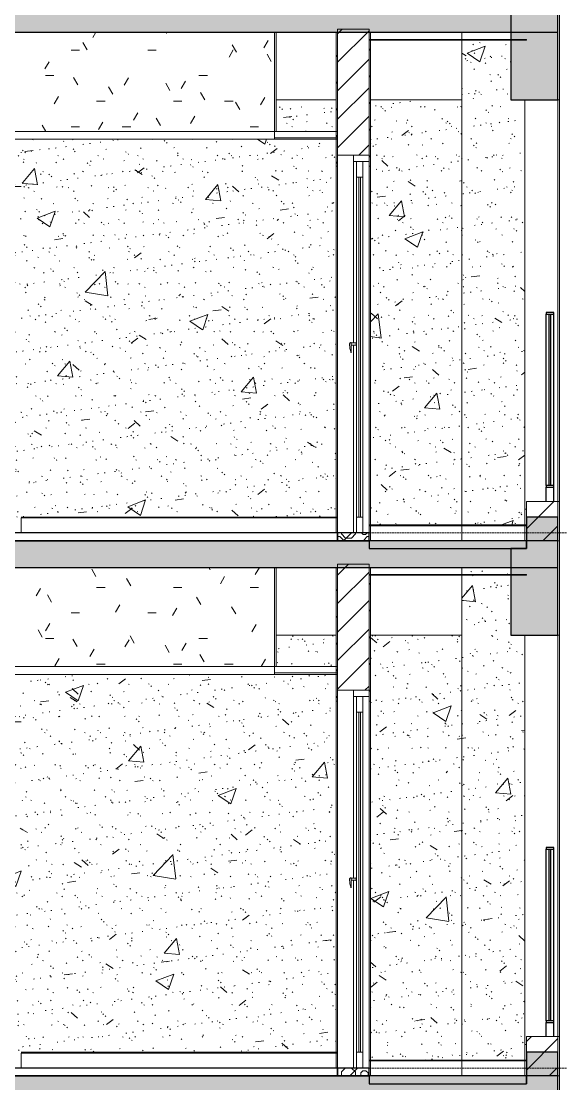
# Model space of a CAD drawing. Header units: millimetres. Extents: x 25061 to 259291, y -8723 to 35400.
# Drawn here: x 123842 to 127271, y 19100 to 25850 of the extents above; entities that cross this region are included whole.
import ezdxf

# ---------------------------------------------------------------- set-up
doc = ezdxf.new("R2010")
doc.units = ezdxf.units.MM
doc.linetypes.add('Centre', pattern=[31.75, 6.35, -4.7625, 15.875, -4.7625])
doc.linetypes.add('Grid Line', pattern=[22.225, 12.7, -3.175, 3.175, -3.175])
for name, color, linetype, lineweight in [('0-1', 7, 'Continuous', 5), ('A-CLNG', 13, 'Continuous', 9), ('A-CLNG-1', 250, 'Continuous', 18), ('A-CLNG-2', 7, 'Continuous', 9), ('A-CLNG-PATT-1', 7, 'Continuous', 9), ('A-CLNG-PATT-2', 9, 'Continuous', 9), ('A-DOOR', 31, 'Continuous', 9), ('A-DOOR-1', 7, 'Continuous', 9), ('A-DOOR-FRAM', 31, 'Continuous', 9), ('A-DOOR-GLAZ', 31, 'Continuous', 9), ('A-FLOR-1', 10, 'Continuous', 25), ('A-FLOR-HRAL-1', 253, 'Continuous', 9), ('A-FLOR-LEVL-2', 51, 'Centre', 9), ('A-FLOR-PATT-1', 7, 'Continuous', 9), ('A-FLOR-PATT-2', 9, 'Continuous', 9), ('A-WALL', 113, 'Continuous', 9), ('A-WALL-1', 113, 'Continuous', 18), ('A-WALL-PATT-1', 7, 'Continuous', 9), ('A-WALL-PATT-2', 9, 'Continuous', 9), ('A-WALL-PATT-4', 111, 'Continuous', 9), ('I-WALL-1', 250, 'Continuous', 18), ('I-WALL-2', 7, 'Continuous', 9), ('S-BEAM-1', 12, 'Continuous', 5), ('S-BEAM-2', 10, 'Continuous', 25), ('S-BEAM-3', 7, 'Continuous', 9), ('S-COLS-1', 7, 'Continuous', 9), ('S-GRID-1', 1, 'Grid Line', 9)]:
    doc.layers.add(name, color=color, linetype=linetype, lineweight=lineweight)
pattern_1 = [(50, (81080.3, 14125), (1165.978, -102.01), [121.92, -1341.12]), (355, (81080.3, 14125), (-225.554, 1222.763), [97.536, -1072.896]), (100.451, (81177.5, 14116.5), (940.433, 1120.746), [103.616, -1139.776]), (46.184, (81080.3, 14450.1), (1734.906, -269.074), [182.88, -2011.68]), (96.636, (81224.9, 14427.7), (1519.377, 1583.536), [155.424, -1709.665]), (351.184, (81080.3, 14450.1), (1519.39, 1583.52), [146.304, -1609.344]), (21, (81242.9, 14368.8), (970.332, -654.498), [121.92, -1341.12]), (326, (81242.9, 14368.8), (395.533, 1178.804), [97.536, -1072.896]), (71.451, (81323.7, 14314.3), (1365.87, 524.296), [103.616, -1139.776]), (37.5, (81080.3, 14125), (19.767, 541.1527), [53.645, -1006.246, 53.645, -1035.507, -1076.96]), (37.5, (81080.3, 14125), (19.767, 541.1527), [-2149.043, 53.645, -1023.315]), (7.5, (81080.3, 14125), (427.646, 641.156), [53.645, -567.334, 53.645, -981.862, -410.464]), (7.5, (81080.3, 14125), (427.646, 641.156), [-1656.486, 53.645, -356.819]), (327.5, (80717.8, 14125), (867.782, -36.665), [53.645, -352.755, 53.645, -1214.323, -1682.496]), (327.5, (80717.8, 14125), (867.782, -36.665), [-1674.368, 53.645, -1628.851]), (317.5, (80555.2, 14125), (948.028, 162.731), [53.645, -474.675, 53.645, -788.416, -1194.816]), (317.5, (80555.2, 14125), (948.028, 162.731), [-1370.38, 53.645, -1141.17])]
pattern_2 = [(37.5, (81080.3, 14125), (-5.1206, 156.61216), [5.364, -118.181, 5.364, -132.812, -132.08]), (37.5, (81080.3, 14125), (-5.1206, 156.61216), [-261.722, 5.364, -126.716]), (7.5, (81080.3, 14125), (143.847, 229.3842), [5.364, -61.285, 5.364, -105.989, -42.672]), (7.5, (81080.3, 14125), (143.847, 229.3842), [-178.003, 5.364, -37.308]), (327.5, (80980.33, 14125), (253.11758, 0.46008), [5.364, -35.276, 5.364, -140.94, -191.008]), (327.5, (80980.33, 14125), (253.11758, 0.46008), [-186.944, 5.364, -185.644]), (317.5, (80980.33, 14125), (244.3381, 71.3376), [5.364, -14.956, 5.364, -90.546, -109.728]), (317.5, (80980.33, 14125), (244.3381, 71.3376), [-116.23, 5.364, -104.364])]
pattern_3 = [(45, (81080.3, 14125), (-84.8528, 84.8528), [])]
pattern_4 = [(180, (81252.7, 14216.3), (-2e-14, -203.2), [19.239, -183.961]), (135, (81266.3, 14202.7), (-203.19986, 1e-14), [19.239, -268.129]), (90, (81266.3, 14183.47), (-203.2, 1e-14), [19.239, -183.961]), (45, (81252.7, 14169.86), (0, 203.19986), [19.239, -268.129]), (0, (81233.46, 14169.86), (0, 203.2), [19.239, -183.961]), (315, (81219.86, 14183.47), (203.19986, 0), [19.239, -268.129]), (270, (81219.86, 14202.7), (203.2, 1e-14), [19.239, -183.961]), (225, (81233.46, 14216.31), (1e-14, -203.19986), [19.239, -268.129]), (180, (81207.18, 14184.3), (-2e-14, -203.2), [22.055, -181.145]), (135, (81222.78, 14168.71), (-203.19986, 1e-14), [22.055, -265.314]), (90, (81222.78, 14146.66), (-203.2, 1e-14), [22.055, -181.145]), (45, (81207.18, 14131.06), (0, 203.19986), [22.055, -265.314]), (0, (81185.13, 14131.06), (0, 203.2), [22.055, -181.145]), (315, (81169.54, 14146.66), (203.19986, 0), [22.055, -265.314]), (270, (81169.54, 14168.71), (203.2, 1e-14), [22.055, -181.145]), (225, (81185.13, 14184.3), (1e-14, -203.19986), [22.055, -265.314]), (180, (81114.68, 14169.67), (-2e-14, -203.2), [14.547, -188.653]), (135, (81124.96, 14159.39), (-203.19986, 1e-14), [14.547, -272.821]), (90, (81124.96, 14144.84), (-203.2, 1e-14), [14.547, -188.653]), (45, (81114.68, 14134.56), (0, 203.19986), [14.547, -272.821]), (0, (81100.13, 14134.56), (0, 203.2), [14.547, -188.653]), (315, (81089.85, 14144.84), (203.19986, 0), [14.547, -272.821]), (270, (81089.85, 14159.39), (203.2, 1e-14), [14.547, -188.653]), (225, (81100.13, 14169.67), (1e-14, -203.19986), [14.547, -272.821]), (90, (81183.32, 14194.78), (-203.2, 1e-14), [29.097, -174.103]), (45, (81162.74, 14174.2), (0, 203.19986), [29.097, -258.271]), (0, (81133.65, 14174.2), (0, 203.2), [29.097, -174.103]), (315, (81113.07, 14194.78), (203.19986, 0), [29.097, -258.271]), (270, (81113.07, 14223.87), (203.2, 1e-14), [29.097, -174.103]), (225, (81133.65, 14244.45), (1e-14, -203.19986), [29.097, -258.271]), (180, (81162.74, 14244.45), (-2e-14, -203.2), [29.097, -174.103]), (135, (81183.32, 14223.87), (-203.19986, 1e-14), [29.097, -258.271]), (90, (81262.35, 14261.4), (-203.2, 1e-14), [37.075, -166.125]), (45, (81236.13, 14235.19), (0, 203.19986), [37.075, -250.293]), (0, (81199.05, 14235.19), (0, 203.2), [37.075, -166.125]), (315, (81172.84, 14261.4), (203.19986, 0), [37.075, -250.293]), (270, (81172.84, 14298.48), (203.2, 1e-14), [37.075, -166.125]), (225, (81199.05, 14324.7), (1e-14, -203.19986), [37.075, -250.293]), (180, (81236.13, 14324.7), (-2e-14, -203.2), [37.075, -166.125]), (135, (81262.35, 14298.48), (-203.19986, 1e-14), [37.075, -250.293]), (90, (81138.85, 14272.68), (-203.2, 1e-14), [19.242, -183.958]), (45, (81125.24, 14259.07), (0, 203.19986), [19.242, -268.127]), (0, (81106, 14259.07), (0, 203.2), [19.242, -183.958]), (315, (81092.4, 14272.68), (203.19986, 0), [19.242, -268.127]), (270, (81092.4, 14291.92), (203.2, 1e-14), [19.242, -183.958]), (225, (81106, 14305.53), (1e-14, -203.19986), [19.242, -268.127]), (180, (81125.24, 14305.53), (-2e-14, -203.2), [19.242, -183.958]), (135, (81138.85, 14291.92), (-203.19986, 1e-14), [19.242, -268.127])]
pattern_5 = [(0, (81080.3, 14125), (650.24, 162.56), [53.645, -434.035, 53.645, -434.035, -2600.96]), (0, (81080.3, 14125), (650.24, 162.56), [-975.36, 53.645, -921.715, 53.645, -434.035, -1137.92]), (0, (81080.3, 14125), (650.24, 162.56), [-2438.4, 53.645, -271.475, 53.645, -759.155]), (120, (81324.14, 14206.28), (-465.9011, 481.84436), [53.645, -434.035, 53.645, -3034.995]), (120, (81324.14, 14206.28), (-465.9011, 481.84436), [-541.325, -434.035, 53.645, -921.715, -1625.6]), (120, (81324.14, 14206.28), (-465.9011, 481.84436), [-1950.72, 53.645, -434.035, 53.645, -1084.275]), (120, (81324.14, 14206.28), (-465.9011, 481.84436), [-2492.045, -271.475, 53.645, -759.155]), (240, (81405.42, 14531.4), (-184.3389, -644.40436), [53.645, -434.035, 53.645, -3034.995]), (240, (81405.42, 14531.4), (-184.3389, -644.40436), [-541.325, -434.035, 53.645, -921.715, -1625.6]), (240, (81405.42, 14531.4), (-184.3389, -644.40436), [-1950.72, 53.645, -434.035, 53.645, -1084.275]), (240, (81405.42, 14531.4), (-184.3389, -644.40436), [-2492.045, -271.475, 53.645, -759.155])]
pattern_6 = [(0, (81080.3, 14125), (1300.48, 325.12), [53.645, -921.715, 53.645, -6123.635]), (0, (81080.3, 14125), (1300.48, 325.12), [-1029.005, -921.715, 53.645, -1897.075, -3251.2]), (0, (81080.3, 14125), (1300.48, 325.12), [-3901.44, 53.645, -921.715, 53.645, -2222.195]), (0, (81080.3, 14125), (1300.48, 325.12), [-4930.445, -596.595, 53.645, -1571.955]), (120, (81567.98, 14287.56), (-931.8022, 963.6887), [53.645, -921.715, -6177.28]), (120, (81567.98, 14287.56), (-931.8022, 963.6887), [-975.36, 53.645, -921.715, -5201.92]), (120, (81567.98, 14287.56), (-931.8022, 963.6887), [-1950.72, 53.645, -1897.075, -3251.2]), (120, (81567.98, 14287.56), (-931.8022, 963.6887), [-3901.44, 53.645, -921.715, -2275.84]), (120, (81567.98, 14287.56), (-931.8022, 963.6887), [-4876.8, 53.645, -596.595, -1625.6]), (120, (81567.98, 14287.56), (-931.8022, 963.6887), [-5527.04, 53.645, -1571.955]), (240, (81730.54, 14937.8), (-368.6778, -1288.8087), [53.645, -921.715, -6177.28]), (240, (81730.54, 14937.8), (-368.6778, -1288.8087), [-975.36, 53.645, -921.715, -5201.92]), (240, (81730.54, 14937.8), (-368.6778, -1288.8087), [-1950.72, 53.645, -1897.075, -3251.2]), (240, (81730.54, 14937.8), (-368.6778, -1288.8087), [-3901.44, 53.645, -921.715, -2275.84]), (240, (81730.54, 14937.8), (-368.6778, -1288.8087), [-4876.8, 53.645, -596.595, -1625.6]), (240, (81730.54, 14937.8), (-368.6778, -1288.8087), [-5527.04, 53.645, -1571.955])]
pattern_7 = [(45, (81080.3, 14125), (-90.50967, 90.50967), [])]

# ---------------------------------------------------------------- blocks, each defined once
blk = doc.blocks.new('NCV_TKTC_KET CAU_rvt-1-TKCS_MẶT CẮT 1')
at = {"layer": 'A-FLOR-PATT-1'}
h = blk.add_hatch(color=256, dxfattribs=at)
h.paths.add_polyline_path([(127252.4, 25780), (127252.4, 25950), (118852.4, 25950), (118852.4, 25780), (126740, 25780)])
h.paths.add_polyline_path([(33652.6, 25780), (42052.6, 25780), (42052.6, 25950), (33652.6, 25950)])
h.paths.add_polyline_path([(46552.6, 25780), (54952.6, 25780), (54952.6, 25950), (46552.6, 25950)])
h.paths.add_polyline_path([(114352.4, 25780), (114352.4, 25950), (105952.4, 25950), (105952.4, 25780), (113942, 25780)])
h = blk.add_hatch(color=256, dxfattribs=at)
h.paths.add_polyline_path([(127252.4, 22380), (127252.4, 22550), (118852.4, 22550), (118852.4, 22380), (126740, 22380)])
h.paths.add_polyline_path([(33652.6, 22380), (42052.6, 22380), (42052.6, 22550), (33652.6, 22550)])
h.paths.add_polyline_path([(114352.4, 22380), (114352.4, 22550), (105952.4, 22550), (105952.4, 22380), (113942, 22380)])
h.paths.add_polyline_path([(46552.6, 22380), (54952.6, 22380), (54952.6, 22550), (46552.6, 22550)])
h = blk.add_hatch(color=256, dxfattribs=at)
h.paths.add_polyline_path([(127252.4, 18980), (127252.4, 19150), (118852.4, 19150), (118852.4, 18980), (126740, 18980)])
h.paths.add_polyline_path([(33652.6, 18980), (42052.6, 18980), (42052.6, 19150), (33652.6, 19150)])
h.paths.add_polyline_path([(114352.4, 18980), (114352.4, 19150), (105952.4, 19150), (105952.4, 18980), (113942, 18980)])
h.paths.add_polyline_path([(46552.6, 18980), (54952.6, 18980), (54952.6, 19150), (46552.6, 19150)])
at = {"layer": 'S-BEAM-1'}
for points in [[(126952.6, 25350), (127252.6, 25350), (127252.6, 25900), (126952.6, 25900)], [(127252.6, 22500), (127252.6, 22700), (127052.6, 22700), (127052.6, 22500)], [(126952.6, 21950), (127252.6, 21950), (127252.6, 22500), (126952.6, 22500)], [(127252.6, 19100), (127252.6, 19300), (127052.6, 19300), (127052.6, 19100)]]:
    blk.add_hatch(color=256, dxfattribs=at).paths.add_polyline_path(points)
at = {"layer": 'A-FLOR-1'}
for p, q in [((127252.4, 25780), (127252.4, 25950)), ((118852.4, 25780), (127252.4, 25780)), ((127252.4, 22550), (118852.4, 22550)), ((127252.4, 22380), (127252.4, 22550)), ((118852.4, 22380), (127252.4, 22380)), ((127252.4, 19150), (118852.4, 19150)), ((127252.4, 18980), (127252.4, 19150))]:
    blk.add_line(p, q, dxfattribs=at)
at = {"layer": 'S-BEAM-2'}
for p, q in [((126952.6, 25900), (126952.6, 25350)), ((127252.6, 25350), (127252.6, 25900)), ((126952.6, 25350), (127252.6, 25350)), ((127252.6, 22700), (127052.6, 22700)), ((127052.6, 22700), (127052.6, 22500)), ((127252.6, 22500), (127252.6, 22700)), ((127052.6, 22500), (126952.6, 22500)), ((126952.6, 22500), (126952.6, 21950)), ((127252.6, 21950), (127252.6, 22500)), ((126952.6, 21950), (127252.6, 21950)), ((127252.6, 19300), (127052.6, 19300)), ((127052.6, 19300), (127052.6, 19100)), ((127252.6, 19100), (127252.6, 19300))]:
    blk.add_line(p, q, dxfattribs=at)
at = {"layer": 'S-BEAM-3'}
for p, q in [((125462.6, 25350), (125842.5, 25350)), ((126062.5, 25350), (126642.5, 25350)), ((125462.6, 21950), (125842.5, 21950)), ((126062.5, 21950), (126642.5, 21950))]:
    blk.add_line(p, q, dxfattribs=at)
at = {"layer": 'S-COLS-1'}
for p, q in [((127252.4, 25350), (127252.4, 22800)), ((126652.4, 22650), (126652.4, 22645)), ((127252.4, 21950), (127252.4, 19400)), ((126652.4, 19250), (126652.4, 19245))]:
    blk.add_line(p, q, dxfattribs=at)
blk = doc.blocks.new('DOOR_CW_01 CANH MO-PANEL KINH - DIW_01-900x2200-CỬA GỖ VÂN LAMINATE-553375-TKCS_MẶT CẮT 1')
at = {"layer": 'A-DOOR-1'}
for p, q in [((123842.7, 7800), (123732.7, 7800)), ((123852.7, 5695), (123852.7, 5700)), ((123852.7, 5695), (123852.7, 5700)), ((123852.7, 5695), (123852.7, 5700)), ((123912.7, 5695), (123912.7, 5700)), ((123952.7, 5700), (123952.7, 5695)), ((123952.7, 5700), (123952.7, 5695)), ((123952.7, 5695), (123952.7, 5700))]:
    blk.add_line(p, q, dxfattribs=at)
blk = doc.blocks.new('Railing - Railing-945753-TKCS_MẶT CẮT 1')
at = {"layer": 'A-FLOR-HRAL-1'}
for p, q in [((126062.5, 22645), (126052.6, 22645)), ((126062.5, 22550), (126062.5, 22645)), ((126062.5, 22645), (126642.5, 22645)), ((126642.5, 22550), (126642.5, 22645)), ((126642.5, 22645), (127042.5, 22645)), ((127052.5, 22645), (127042.5, 22645)), ((127042.5, 22645), (127042.5, 22550)), ((127052.5, 22550), (127052.5, 22645)), ((127042.5, 22550), (127052.5, 22550))]:
    blk.add_line(p, q, dxfattribs=at)
blk = doc.blocks.new('Railing - Railing-915995-TKCS_MẶT CẮT 1')
at = {"layer": 'A-FLOR-HRAL-1'}
for p, q in [((123842.8, 12400), (123842.8, 12495)), ((123842.8, 12495), (125842.5, 12495)), ((125852.5, 12495), (125842.5, 12495)), ((125842.5, 12495), (125842.5, 12400)), ((125852.5, 12400), (125852.5, 12495))]:
    blk.add_line(p, q, dxfattribs=at)
blk = doc.blocks.new('CL_01-VÁCH DỰNG THẠCH CAO CĂN HỘ LOẠI 1-5A4 - CL_01-VÁCH DỰNG THẠCH CAO CĂN HỘ LOẠI 1A-5-V45-TKCS_MẶT CẮT 1')
at = {"layer": 'A-CLNG-PATT-2'}
h = blk.add_hatch(dxfattribs=at)
h.set_pattern_fill('FP_1', color=256, style=0, pattern_type=2)
h.set_pattern_definition(pattern_5)
h.paths.add_polyline_path([(119852.5, 25150), (125452.6, 25150), (125452.6, 25780), (122952.5, 25780), (122952.5, 25350), (122652.5, 25350), (122652.5, 25780), (119852.5, 25780)])
at = {"layer": 'A-CLNG-1'}
for p, q in [((119852.5, 25780), (119842.5, 25780)), ((119842.5, 25780), (119842.5, 25150)), ((119852.5, 25150), (119852.5, 25780)), ((125462.6, 25780), (125452.6, 25780)), ((125452.6, 25780), (125452.6, 25150)), ((125462.6, 25150), (125462.6, 25780)), ((119842.5, 25150), (119852.5, 25150)), ((125452.6, 25150), (125462.6, 25150))]:
    blk.add_line(p, q, dxfattribs=at)
at = {"layer": 'A-CLNG-2'}
blk.add_line((125452.5, 25150), (119852.5, 25150), dxfattribs=at)
blk = doc.blocks.new('NCV_TKTC_TANG 6 - 8_rvt-1-TKCS_MẶT CẮT 1')
at = {"layer": 'A-FLOR-PATT-2'}
h = blk.add_hatch(dxfattribs=at)
h.set_pattern_fill('FP_6', color=256, style=0, pattern_type=2)
h.set_pattern_definition(pattern_4)
h.paths.add_polyline_path([(125852.5, 22550), (126052.5, 22550), (126052.5, 22600), (125852.5, 22600)])
at = {"layer": 'A-WALL-PATT-1'}
h = blk.add_hatch(dxfattribs=at)
h.set_pattern_fill('FP_3', color=256, style=0, pattern_type=2)
h.set_pattern_definition(pattern_3)
h.paths.add_polyline_path([(125852.5, 24930), (125852.5, 25780), (125842.5, 25780), (125842.5, 24930)])
h = blk.add_hatch(dxfattribs=at)
h.set_pattern_fill('FP_3', color=256, style=0, pattern_type=2)
h.set_pattern_definition(pattern_3)
h.paths.add_polyline_path([(126062.5, 24930), (126062.5, 25780), (126052.5, 25780), (126052.5, 24930)])
at = {"layer": 'A-WALL-PATT-2'}
h = blk.add_hatch(dxfattribs=at)
h.set_pattern_fill('FP_4', color=256, style=0, pattern_type=2)
h.set_pattern_definition(pattern_1)
h.paths.add_polyline_path([(126652.5, 22650), (126652.5, 25730), (126642.5, 25730), (126642.5, 22650)])
h.paths.add_polyline_path([(126642.5, 25735), (126652.5, 25735), (126652.5, 25780), (126642.5, 25780)])
h = blk.add_hatch(dxfattribs=at)
h.set_pattern_fill('FP_5', color=256, style=0, pattern_type=2)
h.set_pattern_definition(pattern_2)
h.paths.add_polyline_path([(126652.5, 22650), (126652.5, 25730), (126642.5, 25730), (126642.5, 22650)])
h.paths.add_polyline_path([(126642.5, 25735), (126652.5, 25735), (126652.5, 25780), (126642.5, 25780)])
h = blk.add_hatch(dxfattribs=at)
h.set_pattern_fill('FP_4', color=256, style=0, pattern_type=2)
h.set_pattern_definition(pattern_1)
h.paths.add_polyline_path([(126740, 22650), (127042.5, 22650), (127042.5, 25350), (126952.6, 25350), (126952.6, 25730), (126652.5, 25730), (126652.5, 22650)])
h.paths.add_polyline_path([(126740, 25735), (126952.6, 25735), (126952.6, 25780), (126652.5, 25780), (126652.5, 25735)])
h = blk.add_hatch(dxfattribs=at)
h.set_pattern_fill('FP_5', color=256, style=0, pattern_type=2)
h.set_pattern_definition(pattern_2)
h.paths.add_polyline_path([(126740, 22650), (127042.5, 22650), (127042.5, 25350), (126952.6, 25350), (126952.6, 25730), (126652.5, 25730), (126652.5, 22650)])
h.paths.add_polyline_path([(126740, 25735), (126952.6, 25735), (126952.6, 25780), (126652.5, 25780), (126652.5, 25735)])
h = blk.add_hatch(dxfattribs=at)
h.set_pattern_fill('FP_4', color=256, style=0, pattern_type=2)
h.set_pattern_definition(pattern_1)
h.paths.add_polyline_path([(123852.5, 22700), (125842.5, 22700), (125842.5, 25100), (123852.5, 25100), (123852.5, 23131.4)])
h.paths.add_polyline_path([(125842.5, 25150), (125842.5, 25350), (125462.6, 25350), (125462.6, 25150)])
h = blk.add_hatch(dxfattribs=at)
h.set_pattern_fill('FP_5', color=256, style=0, pattern_type=2)
h.set_pattern_definition(pattern_2)
h.paths.add_polyline_path([(123852.5, 22700), (125842.5, 22700), (125842.5, 25100), (123852.5, 25100), (123852.5, 23131.4)])
h.paths.add_polyline_path([(125842.5, 25150), (125842.5, 25350), (125462.6, 25350), (125462.6, 25150)])
h = blk.add_hatch(dxfattribs=at)
h.set_pattern_fill('FP_4', color=256, style=0, pattern_type=2)
h.set_pattern_definition(pattern_1)
h.paths.add_polyline_path([(126642.5, 22650), (126642.5, 25350), (126062.5, 25350), (126062.5, 22650)])
h = blk.add_hatch(dxfattribs=at)
h.set_pattern_fill('FP_5', color=256, style=0, pattern_type=2)
h.set_pattern_definition(pattern_2)
h.paths.add_polyline_path([(126642.5, 22650), (126642.5, 25350), (126062.5, 25350), (126062.5, 22650)])
h = blk.add_hatch(dxfattribs=at)
h.set_pattern_fill('FP_4', color=256, style=0, pattern_type=2)
h.set_pattern_definition(pattern_1)
h.paths.add_polyline_path([(122862.5, 22700), (122902.5, 22700), (122902.5, 24800), (123802.5, 24800), (123802.5, 22700), (123842.5, 22700), (123842.5, 25100), (123422.8, 25100), (123422.8, 25060), (123282.8, 25060), (123282.8, 25100), (122862.5, 25100), (122862.5, 24347.8)])
h = blk.add_hatch(dxfattribs=at)
h.set_pattern_fill('FP_5', color=256, style=0, pattern_type=2)
h.set_pattern_definition(pattern_2)
h.paths.add_polyline_path([(122862.5, 22700), (122902.5, 22700), (122902.5, 24800), (123802.5, 24800), (123802.5, 22700), (123842.5, 22700), (123842.5, 25100), (123422.8, 25100), (123422.8, 25060), (123282.8, 25060), (123282.8, 25100), (122862.5, 25100), (122862.5, 24347.8)])
h = blk.add_hatch(dxfattribs=at)
h.set_pattern_fill('FP_4', color=256, style=0, pattern_type=2)
h.set_pattern_definition(pattern_1)
h.paths.add_polyline_path([(123852.5, 22700), (123852.5, 25100), (123842.5, 25100), (123842.5, 22700)])
h = blk.add_hatch(dxfattribs=at)
h.set_pattern_fill('FP_5', color=256, style=0, pattern_type=2)
h.set_pattern_definition(pattern_2)
h.paths.add_polyline_path([(123852.5, 22700), (123852.5, 25100), (123842.5, 25100), (123842.5, 22700)])
at = {"layer": 'A-CLNG-1'}
for p, q in [((127052.5, 25735), (126052.5, 25735)), ((126052.5, 25735), (126052.5, 25730)), ((126052.5, 25730), (127052.5, 25730)), ((127052.5, 25730), (127052.5, 25735)), ((125852.5, 25150), (125452.5, 25150)), ((125452.5, 25150), (125452.5, 25100)), ((125852.5, 25100), (125852.5, 25150)), ((125452.5, 25100), (125852.5, 25100))]:
    blk.add_line(p, q, dxfattribs=at)
at = {"layer": 'A-CLNG-2'}
for p, q in [((119852.5, 25150), (125452.5, 25150)), ((125852.5, 25110), (125452.5, 25110)), ((125452.5, 25100), (119852.5, 25100))]:
    blk.add_line(p, q, dxfattribs=at)
at = {"layer": 'A-FLOR-1'}
for p, q in [((125852.5, 22600), (119052.5, 22600)), ((119052.5, 22550), (125852.5, 22550)), ((125852.5, 22550), (125852.5, 22600)), ((126052.5, 22600), (125852.5, 22600)), ((125852.5, 22600), (125852.5, 22550)), ((125852.5, 22550), (126052.5, 22550)), ((126052.5, 22550), (126052.5, 22600)), ((127052.5, 22550), (126052.5, 22550)), ((126052.5, 22550), (126052.5, 22500)), ((127052.5, 22500), (127052.5, 22550)), ((126052.5, 22500), (127052.5, 22500))]:
    blk.add_line(p, q, dxfattribs=at)
at = {"layer": 'I-WALL-1'}
for p, q in [((125842.5, 25780), (125842.5, 24930)), ((125852.5, 25780), (125842.5, 25780)), ((125852.5, 24930), (125852.5, 25780)), ((126052.5, 25780), (126052.5, 24930)), ((126062.5, 25780), (126052.5, 25780)), ((126062.5, 24930), (126062.5, 25780)), ((125842.5, 24930), (125852.5, 24930)), ((126052.5, 24930), (126062.5, 24930)), ((127042.5, 22750), (127042.5, 22650)), ((127052.5, 22750), (127042.5, 22750)), ((127052.5, 22650), (127052.5, 22750)), ((127042.5, 22650), (127052.5, 22650))]:
    blk.add_line(p, q, dxfattribs=at)
at = {"layer": 'I-WALL-2'}
for p, q in [((126642.5, 25735), (126642.5, 25780)), ((126642.5, 22650), (126642.5, 25730)), ((127042.5, 22750), (127042.5, 25350)), ((125842.5, 22700), (125842.5, 24930)), ((125852.5, 24930), (125852.5, 22700)), ((126062.5, 24930), (126062.5, 22650)), ((123852.5, 22700), (123842.5, 22700)), ((123852.5, 22700), (125842.5, 22700)), ((125852.5, 22700), (125842.5, 22700)), ((126062.5, 22650), (126052.6, 22650)), ((126062.5, 22650), (126642.5, 22650)), ((126652.5, 22650), (126642.5, 22650)), ((126652.5, 22650), (127042.5, 22650))]:
    blk.add_line(p, q, dxfattribs=at)
at = {"layer": ''}
for name, p in [('Railing - Railing-915995-TKCS_MẶT CẮT 1', (0, 10200)), ('Railing - Railing-945753-TKCS_MẶT CẮT 1', (0, 0))]:
    blk.add_blockref(name, p, dxfattribs=at)
at = {"layer": 'A-CLNG'}
blk.add_blockref('CL_01-VÁCH DỰNG THẠCH CAO CĂN HỘ LOẠI 1-5A4 - CL_01-VÁCH DỰNG THẠCH CAO CĂN HỘ LOẠI 1A-5-V45-TKCS_MẶT CẮT 1', (0, 0), dxfattribs=at)
at = {"layer": 'A-DOOR'}
blk.add_blockref('DOOR_CW_01 CANH MO-PANEL KINH - DIW_01-900x2200-CỬA GỖ VÂN LAMINATE-553375-TKCS_MẶT CẮT 1', (-0.2, 17000), dxfattribs=at)
blk = doc.blocks.new('CL_01-VÁCH DỰNG THẠCH CAO CĂN HỘ LOẠI 1-5A4 - CL_01-VÁCH DỰNG THẠCH CAO CĂN HỘ LOẠI 1A-5-V105-TKCS_MẶT CẮT 1')
at = {"layer": 'A-CLNG-PATT-1'}
h = blk.add_hatch(dxfattribs=at)
h.set_pattern_fill('FP_7', color=256, style=0, pattern_type=2)
h.set_pattern_definition(pattern_6)
h.paths.add_polyline_path([(125452.6, 21750), (125462.6, 21750), (125462.6, 22380), (125452.6, 22380), (125452.6, 21914.9)])
h.paths.add_polyline_path([(119852.5, 21750), (119852.5, 22380), (119842.5, 22380), (119842.5, 21750)])
at = {"layer": 'A-CLNG-PATT-2'}
h = blk.add_hatch(dxfattribs=at)
h.set_pattern_fill('FP_1', color=256, style=0, pattern_type=2)
h.set_pattern_definition(pattern_5)
h.paths.add_polyline_path([(123540.5, 21750), (125452.6, 21750), (125452.6, 22380), (122952.5, 22380), (122952.5, 21950), (122652.5, 21950), (122652.5, 22380), (119852.5, 22380), (119852.5, 21750), (121940.7, 21750)])
at = {"layer": 'A-CLNG-1'}
for p, q in [((119852.5, 22380), (119842.5, 22380)), ((119842.5, 22380), (119842.5, 21750)), ((119852.5, 21750), (119852.5, 22380)), ((125462.6, 22380), (125452.6, 22380)), ((125452.6, 22380), (125452.6, 21750)), ((125462.6, 21750), (125462.6, 22380)), ((119842.5, 21750), (119852.5, 21750)), ((125452.6, 21750), (125462.6, 21750))]:
    blk.add_line(p, q, dxfattribs=at)
at = {"layer": 'A-CLNG-2'}
blk.add_line((125452.5, 21750), (119852.5, 21750), dxfattribs=at)
blk = doc.blocks.new('NCV_TKTC_TANG 6 - 8_rvt-3-TKCS_MẶT CẮT 1')
at = {"layer": 'A-CLNG-PATT-1'}
h = blk.add_hatch(dxfattribs=at)
h.set_pattern_fill('FP_7', color=256, style=0, pattern_type=2)
h.set_pattern_definition(pattern_6)
h.paths.add_polyline_path([(125452.5, 21700), (125852.5, 21700), (125852.5, 21710), (125452.5, 21710)])
h.paths.add_polyline_path([(119052.5, 21700), (119852.5, 21700), (119852.5, 21710), (119052.5, 21710)])
at = {"layer": 'A-FLOR-PATT-2'}
h = blk.add_hatch(dxfattribs=at)
h.set_pattern_fill('FP_6', color=256, style=0, pattern_type=2)
h.set_pattern_definition(pattern_4)
h.paths.add_polyline_path([(125852.5, 19150), (126052.5, 19150), (126052.5, 19200), (125852.5, 19200)])
at = {"layer": 'A-WALL-PATT-1'}
h = blk.add_hatch(dxfattribs=at)
h.set_pattern_fill('FP_3', color=256, style=0, pattern_type=2)
h.set_pattern_definition(pattern_3)
h.paths.add_polyline_path([(125852.5, 21530), (125852.5, 22380), (125842.5, 22380), (125842.5, 21530)])
h = blk.add_hatch(dxfattribs=at)
h.set_pattern_fill('FP_3', color=256, style=0, pattern_type=2)
h.set_pattern_definition(pattern_3)
h.paths.add_polyline_path([(126062.5, 21530), (126062.5, 22380), (126052.5, 22380), (126052.5, 21530)])
at = {"layer": 'A-WALL-PATT-2'}
h = blk.add_hatch(dxfattribs=at)
h.set_pattern_fill('FP_4', color=256, style=0, pattern_type=2)
h.set_pattern_definition(pattern_1)
h.paths.add_polyline_path([(126652.5, 19250), (126652.5, 22330), (126642.5, 22330), (126642.5, 19250)])
h.paths.add_polyline_path([(126642.5, 22335), (126652.5, 22335), (126652.5, 22380), (126642.5, 22380)])
h = blk.add_hatch(dxfattribs=at)
h.set_pattern_fill('FP_5', color=256, style=0, pattern_type=2)
h.set_pattern_definition(pattern_2)
h.paths.add_polyline_path([(126652.5, 19250), (126652.5, 22330), (126642.5, 22330), (126642.5, 19250)])
h.paths.add_polyline_path([(126642.5, 22335), (126652.5, 22335), (126652.5, 22380), (126642.5, 22380)])
h = blk.add_hatch(dxfattribs=at)
h.set_pattern_fill('FP_4', color=256, style=0, pattern_type=2)
h.set_pattern_definition(pattern_1)
h.paths.add_polyline_path([(126740, 19250), (127042.5, 19250), (127042.5, 21950), (126952.6, 21950), (126952.6, 22330), (126652.5, 22330), (126652.5, 19250)])
h.paths.add_polyline_path([(126652.5, 22335), (126952.6, 22335), (126952.6, 22380), (126652.5, 22380)])
h = blk.add_hatch(dxfattribs=at)
h.set_pattern_fill('FP_5', color=256, style=0, pattern_type=2)
h.set_pattern_definition(pattern_2)
h.paths.add_polyline_path([(126740, 19250), (127042.5, 19250), (127042.5, 21950), (126952.6, 21950), (126952.6, 22330), (126652.5, 22330), (126652.5, 19250)])
h.paths.add_polyline_path([(126652.5, 22335), (126952.6, 22335), (126952.6, 22380), (126652.5, 22380)])
h = blk.add_hatch(dxfattribs=at)
h.set_pattern_fill('FP_4', color=256, style=0, pattern_type=2)
h.set_pattern_definition(pattern_1)
h.paths.add_polyline_path([(125140.2, 19300), (125842.5, 19300), (125842.5, 21700), (123852.5, 21700), (123852.5, 19300)])
h.paths.add_polyline_path([(125842.5, 21750), (125842.5, 21950), (125462.6, 21950), (125462.6, 21750)])
h = blk.add_hatch(dxfattribs=at)
h.set_pattern_fill('FP_5', color=256, style=0, pattern_type=2)
h.set_pattern_definition(pattern_2)
h.paths.add_polyline_path([(125140.2, 19300), (125842.5, 19300), (125842.5, 21700), (123852.5, 21700), (123852.5, 19300)])
h.paths.add_polyline_path([(125842.5, 21750), (125842.5, 21950), (125462.6, 21950), (125462.6, 21750)])
h = blk.add_hatch(dxfattribs=at)
h.set_pattern_fill('FP_4', color=256, style=0, pattern_type=2)
h.set_pattern_definition(pattern_1)
h.paths.add_polyline_path([(126642.5, 19250), (126642.5, 21950), (126062.5, 21950), (126062.5, 19250)])
h = blk.add_hatch(dxfattribs=at)
h.set_pattern_fill('FP_5', color=256, style=0, pattern_type=2)
h.set_pattern_definition(pattern_2)
h.paths.add_polyline_path([(126642.5, 19250), (126642.5, 21950), (126062.5, 21950), (126062.5, 19250)])
h = blk.add_hatch(dxfattribs=at)
h.set_pattern_fill('FP_4', color=256, style=0, pattern_type=2)
h.set_pattern_definition(pattern_1)
h.paths.add_polyline_path([(122902.5, 19300), (122902.5, 21400), (123802.5, 21400), (123802.5, 19300), (123842.5, 19300), (123842.5, 21700), (122862.5, 21700), (122862.5, 19300)])
h = blk.add_hatch(dxfattribs=at)
h.set_pattern_fill('FP_5', color=256, style=0, pattern_type=2)
h.set_pattern_definition(pattern_2)
h.paths.add_polyline_path([(122902.5, 19300), (122902.5, 21400), (123802.5, 21400), (123802.5, 19300), (123842.5, 19300), (123842.5, 21700), (122862.5, 21700), (122862.5, 19300)])
h = blk.add_hatch(dxfattribs=at)
h.set_pattern_fill('FP_4', color=256, style=0, pattern_type=2)
h.set_pattern_definition(pattern_1)
h.paths.add_polyline_path([(123852.5, 19300), (123852.5, 21700), (123842.5, 21700), (123842.5, 19300)])
h = blk.add_hatch(dxfattribs=at)
h.set_pattern_fill('FP_5', color=256, style=0, pattern_type=2)
h.set_pattern_definition(pattern_2)
h.paths.add_polyline_path([(123852.5, 19300), (123852.5, 21700), (123842.5, 21700), (123842.5, 19300)])
at = {"layer": 'A-CLNG-1'}
for p, q in [((127052.5, 22335), (126052.5, 22335)), ((126052.5, 22335), (126052.5, 22330)), ((126052.5, 22330), (127052.5, 22330)), ((127052.5, 22330), (127052.5, 22335)), ((125852.5, 21750), (125452.5, 21750)), ((125452.5, 21750), (125452.5, 21700)), ((125852.5, 21700), (125852.5, 21750)), ((125452.5, 21700), (125852.5, 21700))]:
    blk.add_line(p, q, dxfattribs=at)
at = {"layer": 'A-CLNG-2'}
for p, q in [((119852.5, 21750), (125452.5, 21750)), ((125452.5, 21700), (119852.5, 21700)), ((125852.5, 21710), (125452.5, 21710))]:
    blk.add_line(p, q, dxfattribs=at)
at = {"layer": 'A-FLOR-1'}
for p, q in [((125852.5, 19200), (119052.5, 19200)), ((125852.5, 19150), (125852.5, 19200)), ((126052.5, 19200), (125852.5, 19200)), ((125852.5, 19200), (125852.5, 19150)), ((126052.5, 19150), (126052.5, 19200)), ((119052.5, 19150), (125852.5, 19150)), ((125852.5, 19150), (126052.5, 19150)), ((127052.5, 19150), (126052.5, 19150)), ((126052.5, 19150), (126052.5, 19100)), ((127052.5, 19100), (127052.5, 19150)), ((126052.5, 19100), (127052.5, 19100))]:
    blk.add_line(p, q, dxfattribs=at)
at = {"layer": 'I-WALL-1'}
for p, q in [((125842.5, 22380), (125842.5, 21530)), ((125852.5, 22380), (125842.5, 22380)), ((125852.5, 21530), (125852.5, 22380)), ((126052.5, 22380), (126052.5, 21530)), ((126062.5, 22380), (126052.5, 22380)), ((126062.5, 21530), (126062.5, 22380)), ((125842.5, 21530), (125852.5, 21530)), ((126052.5, 21530), (126062.5, 21530)), ((127042.5, 19350), (127042.5, 19250)), ((127052.5, 19350), (127042.5, 19350)), ((127052.5, 19250), (127052.5, 19350)), ((127042.5, 19250), (127052.5, 19250))]:
    blk.add_line(p, q, dxfattribs=at)
at = {"layer": 'I-WALL-2'}
for p, q in [((126642.5, 22335), (126642.5, 22380)), ((126642.5, 19250), (126642.5, 22330)), ((127042.5, 19350), (127042.5, 21950)), ((125842.5, 19300), (125842.5, 21530)), ((125852.5, 21530), (125852.5, 19300)), ((126062.5, 21530), (126062.5, 19250)), ((123852.5, 19300), (123842.5, 19300)), ((123852.5, 19300), (125842.5, 19300)), ((125852.5, 19300), (125842.5, 19300)), ((126062.5, 19250), (126052.6, 19250)), ((126062.5, 19250), (126642.5, 19250)), ((126652.5, 19250), (126642.5, 19250)), ((126652.5, 19250), (127042.5, 19250))]:
    blk.add_line(p, q, dxfattribs=at)
at = {"layer": ''}
for name, p in [('Railing - Railing-915995-TKCS_MẶT CẮT 1', (0, 6800)), ('Railing - Railing-945753-TKCS_MẶT CẮT 1', (0, -3400))]:
    blk.add_blockref(name, p, dxfattribs=at)
at = {"layer": 'A-CLNG'}
blk.add_blockref('CL_01-VÁCH DỰNG THẠCH CAO CĂN HỘ LOẠI 1-5A4 - CL_01-VÁCH DỰNG THẠCH CAO CĂN HỘ LOẠI 1A-5-V105-TKCS_MẶT CẮT 1', (0, 0), dxfattribs=at)
at = {"layer": 'A-DOOR'}
blk.add_blockref('DOOR_CW_01 CANH MO-PANEL KINH - DIW_01-900x2200-CỬA GỖ VÂN LAMINATE-553375-TKCS_MẶT CẮT 1', (-0.2, 13600), dxfattribs=at)
blk = doc.blocks.new('Railing - 50 x 10mm-1251311-TKCS_MẶT CẮT 1')
at = {"layer": ''}
for p, q in [((33677.564287, 2500), (33677.564287, 3590)), ((33727.564287, 2500), (33727.564287, 3590)), ((33677.564287, 2400), (33677.564287, 2490)), ((33727.564287, 2400), (33727.564287, 2490))]:
    blk.add_line(p, q, dxfattribs=at)
blk = doc.blocks.new('Railing - 10mm-1251313-TKCS_MẶT CẮT 1')
at = {"layer": ''}
for p, q in [((33697.564287, 2500), (33697.564287, 3590)), ((33707.564287, 2500), (33707.564287, 3590))]:
    blk.add_line(p, q, dxfattribs=at)
blk = doc.blocks.new('Railing - Railing-3822088-TKCS_MẶT CẮT 1')
at = {"layer": ''}
for p, q in [((127227.6, 20600), (127177.6, 20600)), ((127177.6, 20600), (127177.6, 20590)), ((127177.6, 20590), (127227.6, 20590)), ((127227.6, 20590), (127227.6, 20600)), ((127227.6, 19500), (127177.6, 19500)), ((127177.6, 19500), (127177.6, 19490)), ((127177.6, 19490), (127227.6, 19490)), ((127227.6, 19490), (127227.6, 19500))]:
    blk.add_line(p, q, dxfattribs=at)
at = {"extrusion": (0, 0, -1), "zscale": -1}
for name in ['Railing - 50 x 10mm-1251311-TKCS_MẶT CẮT 1', 'Railing - 10mm-1251313-TKCS_MẶT CẮT 1']:
    blk.add_blockref(name, (-160905.1, 17000), dxfattribs=at)
blk = doc.blocks.new('DEG_02-DEG_03 - DEG_02-2500x2400mm-CỬA ĐI 02 CÁNH TRƯỢT-V59-TKCS_MẶT CẮT 1')
at = {"layer": 'A-DOOR'}
for p, q in [((125972.6, 18160), (125972.6, 18060)), ((126012.6, 18160), (125972.6, 18160)), ((126012.6, 18060), (126012.6, 18160)), ((125972.6, 18060), (126012.6, 18060)), ((125972.6, 15900), (125972.6, 18060)), ((126012.6, 15900), (126012.6, 18060)), ((125972.6, 17020), (125969.6, 17020)), ((125969.6, 17000), (125969.6, 17010)), ((125939.6, 17008.7), (125939.6, 16999.2)), ((125939.6, 17007.4), (125939.6, 17008.7)), ((125969.6, 17007), (125939.6, 17007)), ((125939.6, 17006.1), (125939.6, 17006.8)), ((125939.6, 16999.2), (125939.6, 16945.2)), ((125939.6, 16993), (125969.6, 16993)), ((125939.6, 16945.2), (125939.6, 16943.7)), ((125939.6, 16943.7), (125939.6, 16945.2)), ((125969.6, 16990), (125969.6, 17000)), ((125969.6, 16980), (125972.6, 16980)), ((125972.6, 15900), (125972.6, 15800)), ((126012.6, 15900), (125972.6, 15900)), ((126012.6, 15800), (126012.6, 15900)), ((125972.6, 15800), (126012.6, 15800))]:
    blk.add_line(p, q, dxfattribs=at)
at = {"layer": 'A-DOOR', "flags": 128}
for points in [[(125928.6, 16999.2), (125928.6, 16999.6), (125928.6, 17000), (125928.7, 17000.3), (125928.7, 17000.7), (125928.8, 17001.1), (125928.9, 17001.5), (125929, 17001.8), (125929.1, 17002.2), (125929.2, 17002.5), (125929.4, 17002.9), (125929.5, 17003.2), (125929.7, 17003.6), (125929.9, 17003.9), (125930.1, 17004.2), (125930.3, 17004.5), (125930.5, 17004.9), (125930.7, 17005.2), (125931, 17005.4), (125931.2, 17005.7), (125931.5, 17006), (125931.8, 17006.3), (125932, 17006.5), (125932.3, 17006.7), (125932.6, 17007), (125933, 17007.2), (125933.3, 17007.4), (125933.6, 17007.5), (125933.9, 17007.7), (125934.3, 17007.9), (125934.6, 17008), (125935, 17008.2), (125935.4, 17008.3), (125935.7, 17008.4), (125936.1, 17008.5), (125936.5, 17008.5), (125936.8, 17008.6), (125937.2, 17008.6), (125937.6, 17008.7), (125938, 17008.7), (125938.1, 17008.7)], [(125937.7, 16945.2), (125935.7, 16951.5), (125933.9, 16957.8), (125932.4, 16964.2), (125931.1, 16970.7), (125930.1, 16977.2), (125929.3, 16983.8), (125928.9, 16990.3), (125928.6, 16996.9), (125928.6, 16999.2)], [(125939.6, 17008.7), (125939.5, 17008.7), (125939.4, 17008.7), (125939.4, 17008.7), (125939.3, 17008.7), (125939.3, 17008.7), (125939.2, 17008.7), (125939.1, 17008.7), (125939.1, 17008.7), (125939, 17008.7), (125939, 17008.7), (125938.9, 17008.7), (125938.9, 17008.7), (125938.8, 17008.7), (125938.8, 17008.7), (125938.7, 17008.7), (125938.7, 17008.7), (125938.6, 17008.7), (125938.6, 17008.7), (125938.5, 17008.7), (125938.5, 17008.7), (125938.4, 17008.7), (125938.4, 17008.7), (125938.4, 17008.7), (125938.3, 17008.7), (125938.3, 17008.7), (125938.3, 17008.7), (125938.2, 17008.7), (125938.2, 17008.7), (125938.2, 17008.7), (125938.2, 17008.7), (125938.1, 17008.7), (125938.1, 17008.7), (125938.1, 17008.7), (125938.1, 17008.7), (125938.1, 17008.7), (125938.1, 17008.7), (125938.1, 17008.7), (125938.1, 17008.7)], [(125938.1, 17008.7), (125938.1, 17008.7), (125938.1, 17008.7), (125938.1, 17008.7), (125938.1, 17008.7), (125938.1, 17008.7), (125938.1, 17008.7), (125938.2, 17008.7), (125938.2, 17008.7), (125938.2, 17008.7), (125938.2, 17008.7), (125938.3, 17008.7), (125938.3, 17008.7), (125938.3, 17008.7), (125938.4, 17008.7), (125938.4, 17008.7), (125938.4, 17008.7), (125938.5, 17008.7), (125938.5, 17008.7), (125938.6, 17008.7), (125938.6, 17008.7), (125938.7, 17008.7), (125938.7, 17008.7), (125938.8, 17008.7), (125938.8, 17008.7), (125938.9, 17008.7), (125938.9, 17008.7), (125939, 17008.7), (125939, 17008.7), (125939.1, 17008.7), (125939.1, 17008.7), (125939.2, 17008.7), (125939.3, 17008.7), (125939.3, 17008.7), (125939.4, 17008.7), (125939.4, 17008.7), (125939.5, 17008.7), (125939.5, 17008.7), (125939.6, 17008.7)]]:
    blk.add_lwpolyline(points, dxfattribs=at)
at = {"layer": 'A-DOOR-FRAM'}
for p, q in [((125952.6, 18200), (125952.6, 18160)), ((126052.6, 18200), (125952.6, 18200)), ((125952.6, 18160), (126052.6, 18160)), ((125952.6, 17006.8), (125952.6, 18160)), ((126052.6, 18160), (126052.6, 18200)), ((126052.6, 18130), (126052.6, 15800)), ((125952.6, 15800), (125952.6, 16993.5))]:
    blk.add_line(p, q, dxfattribs=at)
at = {"layer": 'A-DOOR-GLAZ'}
for p, q in [((125987.6, 18060), (125987.6, 15900)), ((125997.6, 18060), (125987.6, 18060)), ((125997.6, 15900), (125997.6, 18060)), ((125987.6, 15900), (125997.6, 15900))]:
    blk.add_line(p, q, dxfattribs=at)
blk = doc.blocks.new('Railing - Railing-3825337-TKCS_MẶT CẮT 1')
at = {"layer": ''}
for p, q in [((127227.6, 24000), (127177.6, 24000)), ((127177.6, 24000), (127177.6, 23990)), ((127177.6, 23990), (127227.6, 23990)), ((127227.6, 23990), (127227.6, 24000)), ((127227.6, 22900), (127177.6, 22900)), ((127177.6, 22900), (127177.6, 22890)), ((127177.6, 22890), (127227.6, 22890)), ((127227.6, 22890), (127227.6, 22900))]:
    blk.add_line(p, q, dxfattribs=at)
at = {"extrusion": (0, 0, -1), "zscale": -1}
for name in ['Railing - 50 x 10mm-1251311-TKCS_MẶT CẮT 1', 'Railing - 10mm-1251313-TKCS_MẶT CẮT 1']:
    blk.add_blockref(name, (-160905.1, 20400), dxfattribs=at)

msp = doc.modelspace()

# ---------------------------------------------------------------- hatches: boundary and pattern name
at = {"layer": 'A-WALL-PATT-4'}
h = msp.add_hatch(dxfattribs=at)
h.set_pattern_fill('FP_8', color=256, style=0, pattern_type=2)
h.set_pattern_definition(pattern_7)
h.paths.add_polyline_path([(125852.6, 22550), (126052.6, 22550), (126052.6, 22600), (125852.6, 22600)])
h.paths.add_polyline_path([(125852.6, 25000), (126052.6, 25000), (126052.6, 25800), (125852.6, 25800), (125852.6, 25564.2)])
h = msp.add_hatch(dxfattribs=at)
h.set_pattern_fill('FP_8', color=256, style=0, pattern_type=2)
h.set_pattern_definition(pattern_7)
h.paths.add_polyline_path([(127252.6, 22550), (127252.6, 22800), (127052.6, 22800), (127052.6, 22550)])
h = msp.add_hatch(dxfattribs=at)
h.set_pattern_fill('FP_8', color=256, style=0, pattern_type=2)
h.set_pattern_definition(pattern_7)
h.paths.add_polyline_path([(125852.6, 19150), (126052.6, 19150), (126052.6, 19200), (125852.6, 19200)])
h.paths.add_polyline_path([(125852.6, 21600), (126052.6, 21600), (126052.6, 22400), (125852.6, 22400), (125852.6, 21914.9)])
h = msp.add_hatch(dxfattribs=at)
h.set_pattern_fill('FP_8', color=256, style=0, pattern_type=2)
h.set_pattern_definition(pattern_7)
h.paths.add_polyline_path([(127252.6, 19150), (127252.6, 19400), (127052.6, 19400), (127052.6, 19150)])

# ---------------------------------------------------------------- linework, layer by layer
at = {"layer": 'A-FLOR-LEVL-2'}
for p, q in [((25061.1, 22600), (134152.6, 22600)), ((25061.1, 19200), (134152.6, 19200))]:
    msp.add_line(p, q, dxfattribs=at)
at = {"layer": 'A-WALL'}
for p, q in [((127252.6, 22800), (127252.6, 25350)), ((127262.6, 25350), (127262.6, 22800)), ((125852.6, 22600), (125852.6, 25000)), ((127252.6, 19400), (127252.6, 21950)), ((127262.6, 21950), (127262.6, 19400)), ((125852.6, 19200), (125852.6, 21600))]:
    msp.add_line(p, q, dxfattribs=at)
at = {"layer": 'A-WALL-1'}
for p, q in [((127252.6, 26200), (127252.6, 25350)), ((127262.6, 25350), (127262.6, 26200)), ((126052.6, 25800), (125852.6, 25800)), ((125852.6, 25800), (125852.6, 25000)), ((126052.6, 25000), (126052.6, 25800)), ((127252.6, 25350), (127262.6, 25350)), ((125852.6, 25000), (126052.6, 25000)), ((127252.6, 22800), (127052.6, 22800)), ((127052.6, 22800), (127052.6, 22550)), ((127252.6, 22550), (127252.6, 22800)), ((127262.6, 22800), (127252.6, 22800)), ((127252.6, 22800), (127252.6, 21950)), ((127262.6, 21950), (127262.6, 22800)), ((126052.6, 22600), (125852.6, 22600)), ((125852.6, 22600), (125852.6, 22550)), ((125852.6, 22550), (126052.6, 22550)), ((126052.6, 22550), (126052.6, 22600)), ((127052.6, 22550), (127252.6, 22550)), ((127262.6, 22550), (127252.6, 22550)), ((127252.6, 22550), (127262.6, 22550)), ((126052.6, 22400), (125852.6, 22400)), ((125852.6, 22400), (125852.6, 21600)), ((126052.6, 21600), (126052.6, 22400)), ((127252.6, 21950), (127262.6, 21950)), ((125852.6, 21600), (126052.6, 21600)), ((127252.6, 19400), (127052.6, 19400)), ((127052.6, 19400), (127052.6, 19150)), ((127252.6, 19150), (127252.6, 19400)), ((127262.6, 19400), (127252.6, 19400)), ((127252.6, 19400), (127252.6, 18550)), ((127262.6, 18550), (127262.6, 19400)), ((126052.6, 19200), (125852.6, 19200)), ((125852.6, 19200), (125852.6, 19150)), ((126052.6, 19150), (126052.6, 19200)), ((125852.6, 19150), (126052.6, 19150)), ((127052.6, 19150), (127252.6, 19150)), ((127262.6, 19150), (127252.6, 19150)), ((127252.6, 19150), (127262.6, 19150))]:
    msp.add_line(p, q, dxfattribs=at)
at = {"layer": 'S-GRID-1'}
msp.add_line((127252.6, -3283.1), (127252.6, 30285.9), dxfattribs=at)

# ---------------------------------------------------------------- block references
at = {"layer": ''}
for name in ['Railing - Railing-3825337-TKCS_MẶT CẮT 1', 'Railing - Railing-3822088-TKCS_MẶT CẮT 1']:
    msp.add_blockref(name, (0, 0), dxfattribs=at)
at = {"layer": '0-1'}
for name in ['NCV_TKTC_KET CAU_rvt-1-TKCS_MẶT CẮT 1', 'NCV_TKTC_TANG 6 - 8_rvt-1-TKCS_MẶT CẮT 1', 'NCV_TKTC_TANG 6 - 8_rvt-3-TKCS_MẶT CẮT 1']:
    msp.add_blockref(name, (0, 0), dxfattribs=at)
at = {"layer": 'A-DOOR'}
for p in [(0, 6800), (0, 3400)]:
    msp.add_blockref('DEG_02-DEG_03 - DEG_02-2500x2400mm-CỬA ĐI 02 CÁNH TRƯỢT-V59-TKCS_MẶT CẮT 1', p, dxfattribs=at)

doc.saveas('drawing.dxf')
